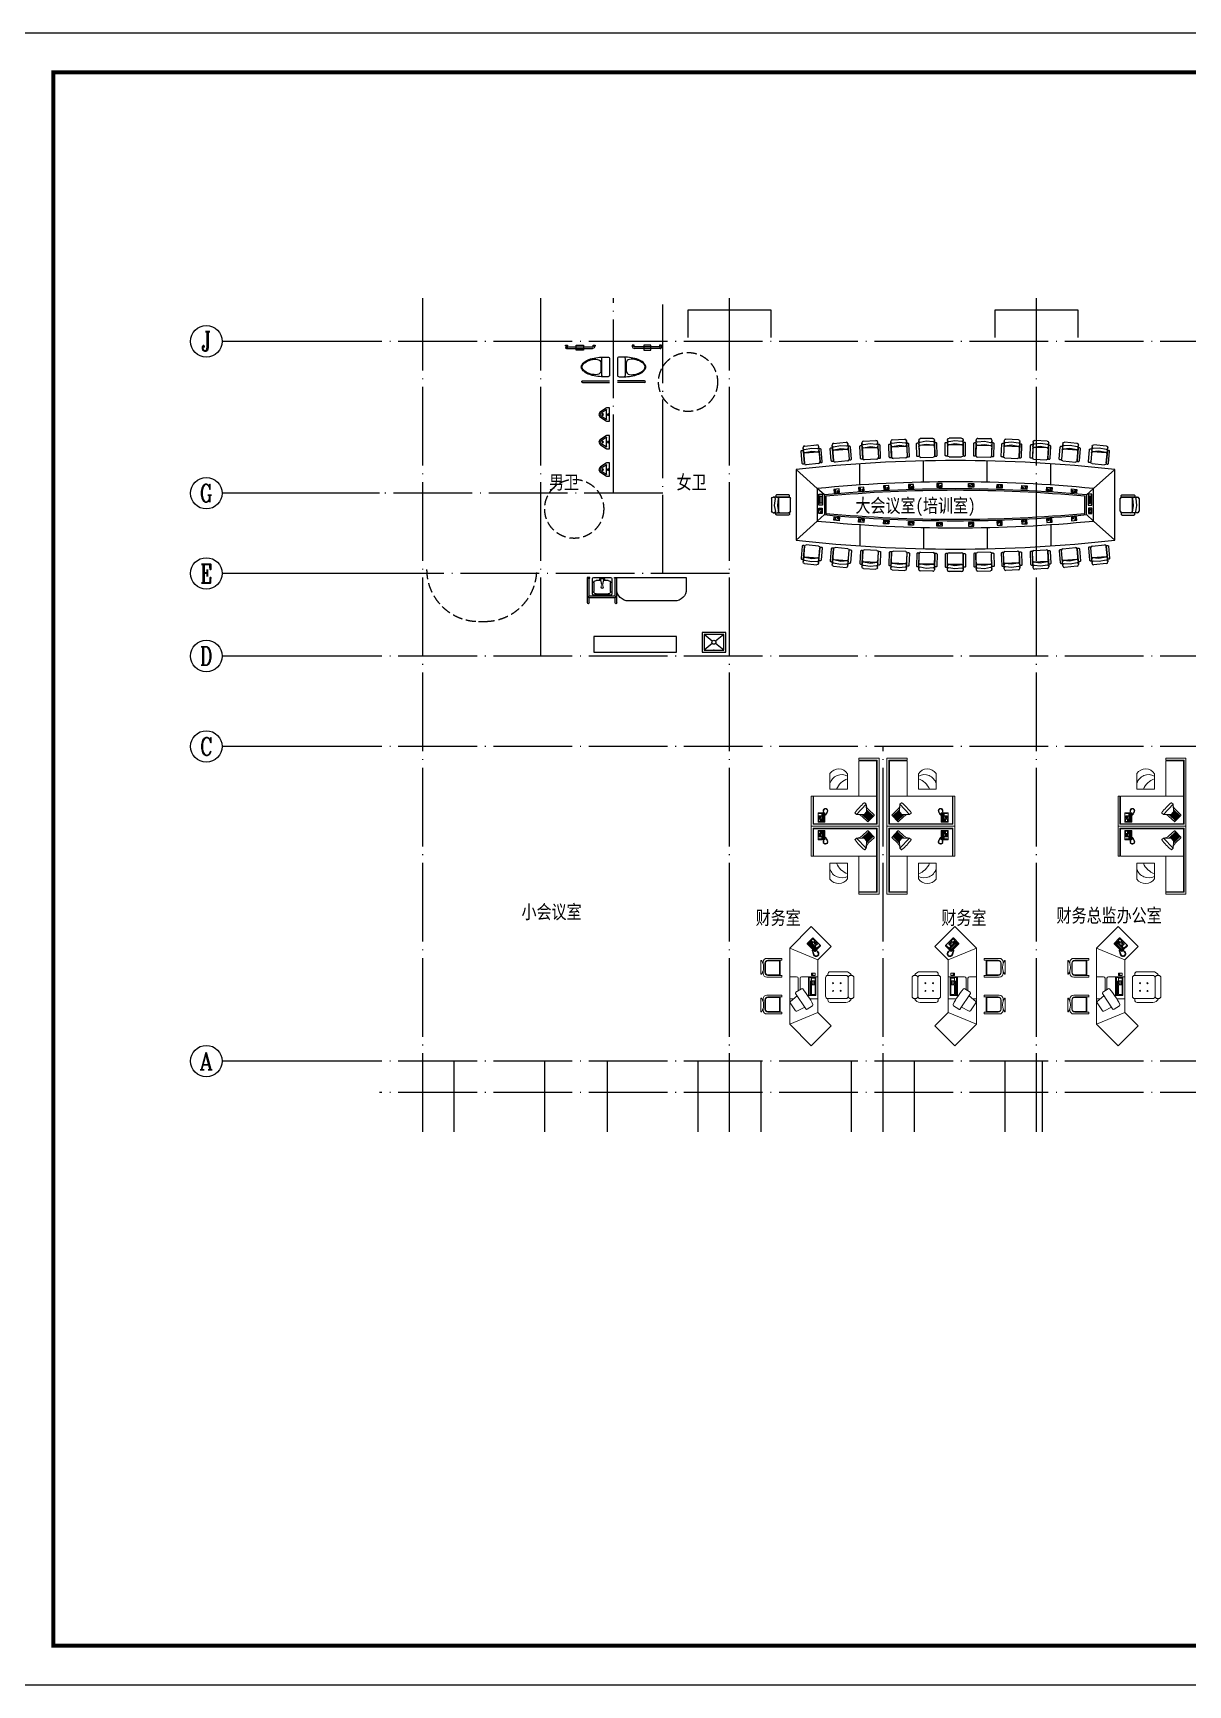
# Model space of a CAD drawing. Extents: x -695846 to 822170, y -413475 to 397179.
# Drawn here: x -376743 to -347389, y 86744 to 128744 of the extents above; entities that cross this region are included whole.
import ezdxf
from ezdxf.enums import TextEntityAlignment as Align

# ---------------------------------------------------------------- set-up
doc = ezdxf.new("R2010")
doc.units = 0
doc.header["$LTSCALE"] = 1000
doc.header["$MEASUREMENT"] = 0
doc.linetypes.add('DASH', pattern=[0.35, 0.25, -0.1])
doc.linetypes.add('DOTE', pattern=[2.42, 2, -0.2, 0.02, -0.2])
for name, color, linetype in [('2D', 7, 'Continuous'), ('AXIS', 3, 'Continuous'), ('AXIS_TEXT', 7, 'Continuous'), ('DOTE', 1, 'DOTE'), ('LVTRY', 6, 'Continuous'), ('PUB_TEXT', 7, 'Continuous'), ('STAIR', 2, 'Continuous'), ('T-图框-175', 175, 'Continuous'), ('xx-填充', 8, 'Continuous')]:
    doc.layers.add(name, color=color, linetype=linetype)
doc.layers.add('内构', color=8, linetype='Continuous', lineweight=0)
doc.layers.add('外框', color=155, linetype='Continuous', lineweight=9)
doc.styles.add('-黑体', font='simhei.ttf', dxfattribs={"width": 0.8})
doc.styles.add('_TCH_AXIS', font='COMPLEX', dxfattribs={"bigfont": 'GBCBIG'})
doc.styles.add('COMPLEX', font='COMPLEX')
doc.styles.add('DIM_FONT', font='SIMPLEX.shx', dxfattribs={"width": 0.8})

# ---------------------------------------------------------------- blocks, each defined once
blk = doc.blocks.new('$lvtry$00000191')
for p, q in [((-250, -50, 0), (-39, -219, 0)), ((-250, -450, 0), (-39, -281, 0)), ((39, -219, 0), (250, -50, 0)), ((39, -281, 0), (250, -450, 0))]:
    blk.add_line(p, q)
at = {"elevation": 0}
for points in [[(300, -500), (300, 0), (-300, 0), (-300, -500)], [(250, -450), (250, -50), (-250, -50), (-250, -450)]]:
    blk.add_lwpolyline(points, close=True, dxfattribs=at)
blk.add_circle((0, -250, 0), 50)
blk.add_point((0, -50, 0))
blk = doc.blocks.new('A$C4F742495')
for points in [[(0, 0), (149, 0), (149, 99), (0, 99)], [(94, 60), (128, 60), (128, 80), (94, 80)], [(94, 17), (128, 17), (128, 37), (94, 37)]]:
    blk.add_lwpolyline(points, close=True)
for centre, radius in [((34, 65), 20.5), ((34, 67), 14.2)]:
    blk.add_circle(centre, radius)
blk = doc.blocks.new('A$C5FEB4A74')
at = {"layer": '2D', "color": 151}
for p, q in [((92, 182), (92, 626)), ((136, 669), (491, 669)), ((534, 626), (534, 182)), ((298, 304), (112, 337)), ((501, 334), (119, 334)), ((300, 215), (130, 244)), ((491, 139), (136, 139)), ((497, 326), (298, 304)), ((498, 235), (300, 215))]:
    blk.add_line(p, q, dxfattribs=at)
for points in [[(54, 259), (66, 259, 0.414214), (92, 285), (92, 620, 0.414214), (66, 646), (54, 646, 0.414214), (28, 620), (28, 285, 0.414214)], [(573, 259), (560, 259, -0.414214), (534, 285), (534, 620, -0.414214), (560, 646), (573, 646, -0.414214), (599, 620), (599, 285, -0.414214)]]:
    blk.add_lwpolyline(points, format="xyb", close=True, dxfattribs=at)
for centre, radius, start, end in [((136, 626), 43.4, 90, 180), ((491, 626), 43.4, 0, 90), ((126, 367), 33.5, 180, 270), ((126, 301), 33.5, 81.593, 180), ((126, 211), 33.5, 82.0833, 180), ((136, 182), 43.4, 180, 270), ((491, 182), 43.4, 270, 0), ((501, 293), 33.5, 0, 96.5413), ((501, 202), 33.5, 0, 95.8719), ((501, 367), 33.5, 270, 0)]:
    blk.add_arc(centre, radius, start, end, dxfattribs=at)
blk = doc.blocks.new('A$C3CAE2B25')
for p, q in [((1289, 2345), (689, 2885)), ((9689, 2885), (9089, 2345)), ((1489, 2163), (1289, 2345)), ((9089, 2345), (8889, 2163)), ((1289, 1426), (689, 885)), ((1489, 1607), (1289, 1426)), ((8889, 1607), (9089, 1426)), ((9089, 1426), (9689, 885))]:
    blk.add_line(p, q)
for points in [[(689, 2885), (689, 885, 0.055556), (9689, 885), (9689, 2885, 0.055556), (689, 2885)], [(1289, 2345), (1289, 1426, 0.048836), (9089, 1426), (9089, 2345, 0.048836), (1289, 2345)], [(1489, 1607, 0.046554), (8889, 1607), (8889, 2163, 0.046554), (1489, 2163), (1489, 1607)]]:
    blk.add_lwpolyline(points, format="xyb")
for points in [[(2489, 2444), (2489, 3045)], [(4289, 2525), (4289, 3125)], [(6089, 2525), (6089, 3125)], [(7889, 2444), (7889, 3045)], [(2489, 1326), (2489, 725)], [(4289, 1245), (4289, 645)], [(6089, 1245), (6089, 645)], [(7889, 1326), (7889, 725)]]:
    blk.add_lwpolyline(points)
for points in [[(1331, 1872), (1331, 2188), (1434, 2188), (1434, 1872)], [(1374, 1928), (1374, 2133), (1419, 2133), (1419, 1928)], [(9046, 1872), (9046, 2188), (8943, 2188), (8943, 1872)], [(9003, 1928), (9003, 2133), (8958, 2133), (8958, 1928)]]:
    blk.add_lwpolyline(points, close=True)
blk.add_lwpolyline([(1529, 1644, 0.046095), (8849, 1644), (8849, 2126, 0.046095), (1529, 2126)], format="xyb", close=True)
for centre in [(1347, 2131), (1347, 2081), (1347, 2031), (1347, 1981), (1347, 1931), (9030, 2131), (9030, 2081), (9030, 2031), (9030, 1981), (9030, 1931)]:
    blk.add_circle(centre, 7.04)
for name, p, rotation in [('A$C5FEB4A74', (3892, 3884), 182.6325997571694), ('A$C5FEB4A74', (6316, 3891), 178.9999999984489), ('A$C5FEB4A74', (1402, 3729), 185.1527326720339), ('A$C5FEB4A74', (2227, 3804), 185.1527326720339), ('A$C5FEB4A74', (3077, 3847), 182.6325997571694), ('A$C4F742495', (1905, 2334), 184.4959276141979), ('A$C4F742495', (2606, 2381), 183.7126385850233), ('A$C4F742495', (3313, 2426), 182.0484205860217), ('A$C4F742495', (4011, 2459), 181.3324152430363), ('A$C4F742495', (4813, 2485), 180), ('A$C5FEB4A74', (10516, 1568), 90), ('A$C4F742495', (6366, 1311), 1.332415243036325), ('A$C4F742495', (7064, 1345), 2.04842058602167), ('A$C4F742495', (7771, 1389), 3.712638585023313), ('A$C4F742495', (8472, 1436), 4.495927614197881), ('A$C4F742495', (9047, 1638), 90), ('A$C5FEB4A74', (4061, -120), 358.9999999984489), ('A$C5FEB4A74', (6485, -113), 2.632599757092789), ('A$C5FEB4A74', (7300, -77), 2.632599757092789), ('A$C5FEB4A74', (8150, -33), 5.152732672033872), ('A$C5FEB4A74', (8975, 41), 5.152732672033872)]:
    blk.add_blockref(name, p, dxfattribs=dict(rotation=rotation))
at = {"xscale": -1}
for name, p, rotation in [('A$C5FEB4A74', (4061, 3891), 181.0000000015511), ('A$C5FEB4A74', (4875, 3909), 180), ('A$C5FEB4A74', (6485, 3884), 177.3674002428307), ('A$C5FEB4A74', (7300, 3847), 177.3674002428307), ('A$C5FEB4A74', (8150, 3804), 174.8472673279662), ('A$C5FEB4A74', (8975, 3729), 174.8472673279662), ('A$C4F742495', (5564, 2485), 180), ('A$C4F742495', (6366, 2459), 178.6675847569637), ('A$C4F742495', (7064, 2426), 177.9515794139783), ('A$C4F742495', (7771, 2381), 176.2873614149767), ('A$C4F742495', (8472, 2334), 175.5040723858022), ('A$C5FEB4A74', (-139, 1568), 270), ('A$C4F742495', (1331, 1638), 270), ('A$C4F742495', (1905, 1436), 355.5040723858021), ('A$C4F742495', (2606, 1389), 356.2873614149767), ('A$C4F742495', (3313, 1345), 357.9515794139784), ('A$C4F742495', (4011, 1311), 358.6675847569637), ('A$C5FEB4A74', (1402, 41), 354.8472673279662), ('A$C5FEB4A74', (2227, -33), 354.8472673279662), ('A$C5FEB4A74', (3077, -77), 357.3674002429073), ('A$C5FEB4A74', (3892, -113), 357.3674002429073), ('A$C5FEB4A74', (6316, -120), 1.000000001551076)]:
    blk.add_blockref(name, p, dxfattribs=dict(at, rotation=rotation))
blk.add_blockref('A$C4F742495', (4813, 1285), dxfattribs=at)
for name, p in [('A$C4F742495', (5564, 1285)), ('A$C5FEB4A74', (4875, -139))]:
    blk.add_blockref(name, p)
blk = doc.blocks.new('$迪奥三期平面$00000800')
at = {"layer": '内构'}
for p, q in [((-245, -553), (-245, -172)), ((-195, -122), (195, -122)), ((245, -553), (245, -172)), ((-878, -707), (-1040, -869)), ((-1040, -869), (-1040, -873)), ((-1040, -873), (-923, -991)), ((-977, -829), (-1020, -872)), ((-1020, -872), (-986, -906)), ((-986, -906), (-943, -863)), ((-980, -907), (-977, -904)), ((-971, -917), (-980, -907)), ((-943, -863), (-977, -829)), ((-977, -904), (-967, -913)), ((-973, -900), (-970, -897)), ((-964, -910), (-973, -900)), ((-967, -913), (-971, -917)), ((-970, -897), (-960, -906)), ((-966, -929), (-967, -939)), ((-967, -939), (-932, -974)), ((-824, -787), (-966, -929)), ((-966, -893), (-963, -890)), ((-957, -903), (-966, -893)), ((-960, -906), (-964, -910)), ((-964, -936), (-960, -930)), ((-961, -943), (-964, -936)), ((-963, -890), (-953, -899)), ((-954, -809), (-961, -816)), ((-961, -816), (-954, -823)), ((-940, -933), (-961, -943)), ((-961, -943), (-933, -971)), ((-960, -930), (-929, -898)), ((-960, -930), (-939, -930)), ((-959, -886), (-956, -883)), ((-950, -896), (-959, -886)), ((-953, -899), (-957, -903)), ((-956, -883), (-946, -892)), ((-947, -816), (-954, -809)), ((-954, -823), (-947, -816)), ((-952, -879), (-949, -876)), ((-943, -889), (-952, -879)), ((-943, -821), (-950, -828)), ((-950, -828), (-943, -835)), ((-946, -892), (-950, -896)), ((-941, -796), (-949, -803)), ((-949, -803), (-941, -810)), ((-949, -876), (-939, -885)), ((-945, -872), (-941, -869)), ((-936, -882), (-945, -872)), ((-936, -828), (-943, -821)), ((-943, -835), (-936, -828)), ((-939, -885), (-943, -889)), ((-934, -803), (-941, -796)), ((-941, -810), (-934, -803)), ((-941, -869), (-932, -878)), ((-939, -930), (-940, -933)), ((-924, -950), (-940, -933)), ((-886, -877), (-939, -930)), ((-931, -832), (-938, -839)), ((-938, -839), (-931, -846)), ((-930, -808), (-937, -815)), ((-937, -815), (-930, -822)), ((-929, -783), (-936, -790)), ((-936, -790), (-929, -797)), ((-932, -878), (-936, -882)), ((-924, -950), (-933, -971)), ((-933, -971), (-926, -973)), ((-932, -974), (-920, -974)), ((-924, -839), (-931, -832)), ((-931, -846), (-924, -839)), ((-923, -815), (-930, -808)), ((-930, -822), (-923, -815)), ((-922, -790), (-929, -783)), ((-929, -797), (-922, -790)), ((-929, -898), (-920, -895)), ((-926, -973), (-920, -970)), ((-918, -819), (-925, -826)), ((-925, -826), (-918, -833)), ((-917, -795), (-924, -802)), ((-924, -802), (-917, -809)), ((-920, -949), (-924, -950)), ((-916, -770), (-923, -777)), ((-923, -777), (-916, -784)), ((-923, -991), (-918, -991)), ((-920, -974), (-779, -833)), ((-920, -895), (-911, -892)), ((-867, -896), (-920, -949)), ((-920, -970), (-889, -938)), ((-920, -970), (-920, -949)), ((-911, -826), (-918, -819)), ((-918, -833), (-911, -826)), ((-918, -991), (-756, -829)), ((-910, -802), (-917, -795)), ((-917, -809), (-910, -802)), ((-909, -777), (-916, -770)), ((-916, -784), (-909, -777)), ((-905, -806), (-912, -814)), ((-912, -814), (-905, -821)), ((-904, -782), (-911, -789)), ((-911, -789), (-904, -796)), ((-911, -892), (-902, -885)), ((-898, -814), (-905, -806)), ((-905, -821), (-898, -814)), ((-897, -789), (-904, -782)), ((-904, -796), (-897, -789)), ((-902, -885), (-890, -873)), ((-892, -794), (-899, -801)), ((-899, -801), (-892, -808)), ((-885, -801), (-892, -794)), ((-892, -808), (-885, -801)), ((-867, -851), (-890, -873)), ((-889, -938), (-885, -930)), ((-886, -877), (-823, -814)), ((-878, -808), (-885, -815)), ((-885, -815), (-876, -824)), ((-885, -930), (-883, -920)), ((-883, -920), (-876, -911)), ((-873, -707), (-878, -707)), ((-869, -817), (-878, -808)), ((-877, -734), (-870, -727)), ((-865, -745), (-877, -734)), ((-876, -824), (-869, -817)), ((-876, -911), (-864, -899)), ((-785, -795), (-873, -707)), ((-870, -727), (-858, -738)), ((-867, -896), (-804, -832)), ((-860, -842), (-867, -851)), ((-858, -738), (-865, -745)), ((-842, -877), (-864, -899)), ((-860, -750), (-853, -743)), ((-849, -762), (-860, -750)), ((-858, -832), (-860, -842)), ((-855, -824), (-858, -832)), ((-823, -792), (-855, -824)), ((-853, -743), (-842, -755)), ((-842, -755), (-849, -762)), ((-844, -767), (-837, -760)), ((-832, -778), (-844, -767)), ((-832, -870), (-842, -877)), ((-837, -760), (-825, -771)), ((-825, -771), (-832, -778)), ((-823, -868), (-832, -870)), ((-812, -787), (-824, -787)), ((-817, -789), (-823, -792)), ((-823, -792), (-823, -814)), ((-823, -814), (-819, -812)), ((-815, -864), (-823, -868)), ((-819, -812), (-810, -791)), ((-803, -829), (-819, -812)), ((-810, -791), (-817, -789)), ((-783, -832), (-815, -864)), ((-796, -803), (-812, -787)), ((-810, -791), (-797, -804)), ((-804, -832), (-803, -829)), ((-783, -832), (-804, -832)), ((-803, -829), (-782, -819)), ((-801, -808), (-790, -798)), ((-797, -811), (-801, -808)), ((-792, -878), (-799, -872)), ((-787, -802), (-797, -811)), ((-796, -869), (-791, -872)), ((-793, -808), (-782, -819)), ((-778, -821), (-792, -807)), ((-788, -879), (-792, -878)), ((-791, -872), (-786, -873)), ((-790, -798), (-776, -789)), ((-780, -878), (-788, -879)), ((-778, -796), (-787, -802)), ((-786, -873), (-781, -874)), ((-779, -826), (-783, -832)), ((-782, -819), (-779, -826)), ((-756, -824), (-781, -799)), ((-781, -874), (-778, -874)), ((-775, -882), (-780, -878)), ((-779, -833), (-778, -821)), ((-764, -788), (-778, -796)), ((-778, -874), (-776, -876)), ((-776, -789), (-761, -780)), ((-776, -871), (-765, -868)), ((-776, -876), (-776, -871)), ((-772, -884), (-775, -882)), ((-768, -882), (-772, -884)), ((-766, -872), (-768, -882)), ((-762, -880), (-766, -872)), ((-765, -868), (-744, -863)), ((-757, -783), (-764, -788)), ((-756, -879), (-762, -880)), ((-761, -780), (-756, -774)), ((-751, -777), (-757, -783)), ((-756, -774), (-753, -773)), ((-756, -829), (-756, -824)), ((-753, -868), (-756, -879)), ((-753, -768), (-748, -762)), ((-753, -773), (-753, -768)), ((-748, -877), (-753, -868)), ((-744, -778), (-751, -777)), ((-748, -762), (-740, -767)), ((-743, -875), (-748, -877)), ((-739, -772), (-744, -778)), ((-744, -863), (-729, -858)), ((-743, -757), (-736, -751)), ((-740, -767), (-743, -757)), ((-742, -865), (-743, -875)), ((-739, -874), (-742, -865)), ((-723, -758), (-739, -772)), ((-731, -871), (-739, -874)), ((-736, -751), (-727, -758)), ((-730, -861), (-731, -871)), ((-726, -870), (-730, -861)), ((-729, -746), (-720, -743)), ((-727, -758), (-729, -746)), ((-729, -858), (-727, -859)), ((-727, -859), (-726, -857)), ((-726, -857), (-705, -850)), ((-718, -868), (-726, -870)), ((-703, -755), (-723, -758)), ((-720, -743), (-715, -752)), ((-715, -858), (-718, -868)), ((-715, -752), (-711, -742)), ((-710, -866), (-715, -858)), ((-711, -742), (-703, -741)), ((-704, -865), (-710, -866)), ((-705, -850), (-674, -836)), ((-701, -854), (-704, -865)), ((-703, -741), (-702, -751)), ((-683, -761), (-703, -755)), ((-702, -751), (-697, -743)), ((-695, -862), (-701, -854)), ((-697, -743), (-689, -745)), ((-686, -857), (-695, -862)), ((-683, -855), (-690, -847)), ((-690, -847), (-686, -857)), ((-689, -745), (-688, -756)), ((-688, -756), (-681, -747)), ((-668, -774), (-683, -761)), ((-675, -851), (-683, -855)), ((-681, -747), (-675, -751)), ((-675, -751), (-678, -760)), ((-678, -760), (-669, -757)), ((-669, -848), (-676, -841)), ((-676, -841), (-675, -851)), ((-674, -836), (-660, -815)), ((-669, -757), (-664, -760)), ((-664, -760), (-669, -769)), ((-669, -769), (-659, -764)), ((-662, -843), (-669, -848)), ((-660, -794), (-668, -774)), ((-658, -836), (-667, -834)), ((-667, -834), (-662, -843)), ((-656, -769), (-662, -776)), ((-662, -776), (-652, -777)), ((-649, -823), (-661, -823)), ((-661, -823), (-654, -830)), ((-660, -815), (-660, -794)), ((-659, -764), (-656, -769)), ((-650, -782), (-658, -789)), ((-658, -789), (-647, -788)), ((-654, -830), (-658, -836)), ((-646, -795), (-655, -798)), ((-655, -798), (-646, -802)), ((-646, -808), (-655, -811)), ((-655, -811), (-646, -816)), ((-652, -777), (-650, -782)), ((-646, -816), (-649, -823)), ((-647, -788), (-646, -795)), ((-646, -802), (-646, -808)), ((-294, -821), (-294, -898)), ((-242, -821), (-294, -821)), ((-242, -871), (-294, -871)), ((-242, -898), (-294, -898)), ((-277, -878), (-289, -878)), ((-289, -878), (-289, -896)), ((-289, -896), (-277, -896)), ((-277, -896), (-277, -878)), ((-262, -878), (-274, -878)), ((-274, -878), (-274, -896)), ((-274, -896), (-262, -896)), ((-262, -896), (-262, -878)), ((-248, -878), (-260, -878)), ((-260, -878), (-260, -896)), ((-260, -896), (-248, -896)), ((-248, -896), (-248, -878)), ((-242, -821), (-242, -898)), ((-219, -762), (-219, -1109)), ((-202, -963), (-202, -806)), ((-202, -806), (182, -806)), ((-202, -813), (182, -813)), ((182, -938), (-202, -938)), ((182, -963), (-202, -963)), ((-186, -821), (-186, -898)), ((-134, -821), (-186, -821)), ((-134, -898), (-186, -898)), ((-134, -821), (-134, -898)), ((-123, -821), (-123, -844)), ((-123, -821), (-59, -821)), ((-59, -844), (-123, -844)), ((-123, -870), (-123, -898)), ((-123, -870), (-59, -870)), ((-59, -898), (-123, -898)), ((-123, -910), (-123, -923)), ((-59, -910), (-123, -910)), ((-59, -923), (-123, -923)), ((-59, -821), (-59, -844)), ((-59, -870), (-59, -898)), ((-59, -910), (-59, -923)), ((-46, -821), (-46, -898)), ((-46, -821), (157, -821)), ((157, -898), (-46, -898)), ((157, -910), (-46, -910)), ((-46, -910), (-46, -923)), ((157, -923), (-46, -923)), ((140, -1235), (464, -1021)), ((157, -821), (157, -898)), ((157, -910), (157, -923)), ((182, -806), (182, -963)), ((248, -762), (248, -936)), ((471, -991), (395, -877)), ((429, -1044), (510, -1211)), ((-219, -1362), (-219, -1215)), ((-185, -1142), (53, -1142)), ((-185, -1182), (79, -1182)), ((110, -1229), (35, -1114)), ((184, -1206), (305, -1346)), ((248, -1362), (248, -1280)), ((332, -1349), (502, -1237)), ((-248, -1566), (-568, -1566)), ((-568, -1566), (-568, -1822)), ((-262, -1580), (-558, -1580)), ((-558, -1580), (-558, -1829)), ((-262, -1829), (-262, -1580)), ((-248, -1822), (-248, -1566)), ((211, -1566), (531, -1566)), ((211, -1822), (211, -1566)), ((224, -1580), (521, -1580)), ((224, -1829), (224, -1580)), ((521, -1580), (521, -1829)), ((531, -1566), (531, -1822)), ((-510, -1877), (-310, -1877)), ((-504, -1886), (-312, -1886)), ((473, -1877), (272, -1877)), ((467, -1886), (275, -1886))]:
    blk.add_line(p, q, dxfattribs=at)
for centre, radius, start, end in [((-195, -172), 50, 90, 180), ((-97, -267), 15, 270, 0), ((-97, -297), 15, 0, 90), ((-67, -267), 15, 180, 270), ((-67, -297), 15, 90, 180), ((67, -267), 15, 270, 0), ((67, -297), 15, 0, 90), ((97, -267), 15, 180, 270), ((97, -297), 15, 90, 180), ((195, -172), 50, 0, 90), ((-97, -427), 15, 270, 0), ((-97, -457), 15, 0, 90), ((-67, -427), 15, 180, 270), ((-67, -457), 15, 90, 180), ((67, -427), 15, 270, 0), ((67, -457), 15, 0, 90), ((97, -427), 15, 180, 270), ((97, -457), 15, 90, 180), ((1142, -2404), 1719, 116.7698, 129.923), ((377, -889), 21.6, 33.3464, 116.7698), ((453, -1003), 21.6, 303.3464, 33.3464), ((-185, -1109), 33.3, 180, 270), ((-185, -1215), 33.3, 90, 180), ((53, -1102), 21.6, 129.923, 213.3464), ((128, -1217), 21.6, 213.3464, 303.3464), ((320, -1331), 21.6, 225.2773, 303.3464), ((490, -1219), 21.6, 303.3464, 21.4155), ((-504, -1822), 64, 179.9937, 269.9937), ((-510, -1829), 48, 179.9937, 269.9937), ((-312, -1822), 64, 269.9937, 359.9937), ((-310, -1829), 48, 269.9937, 359.9937), ((275, -1822), 64, 179.9937, 269.9937), ((272, -1829), 48, 179.9937, 269.9937), ((467, -1822), 64, 269.9937, 359.9937), ((473, -1829), 48, 269.9937, 359.9937)]:
    blk.add_arc(centre, radius, start, end, dxfattribs=at)
at = {"layer": '外框'}
for p, q in [((-195, 0), (195, 0)), ((-325, -503), (-325, -172)), ((-245, -72), (-245, -50)), ((245, -72), (245, -50)), ((325, -503), (325, -172)), ((-858, -483), (-1282, -907)), ((-579, -762), (-858, -483)), ((-245, -553), (-275, -553)), ((-195, -603), (195, -603)), ((245, -553), (275, -553)), ((541, -762), (821, -483)), ((821, -483), (1245, -907)), ((-827, -1362), (-1282, -907)), ((-579, -762), (-827, -1362)), ((541, -762), (-579, -762)), ((541, -762), (790, -1362)), ((790, -1362), (1245, -907)), ((790, -1362), (-827, -1362)), ((-568, -1528), (-608, -1528)), ((-608, -1528), (-608, -1846)), ((-568, -1566), (-568, -1528)), ((-208, -1526), (-249, -1526)), ((-248, -1567), (-248, -1526)), ((-208, -1846), (-208, -1526)), ((171, -1526), (212, -1526)), ((171, -1846), (171, -1526)), ((211, -1567), (211, -1526)), ((531, -1528), (571, -1528)), ((531, -1566), (531, -1528)), ((571, -1528), (571, -1846)), ((-281, -1973), (-556, -1973)), ((-554, -1954), (-519, -1937)), ((-528, -1926), (-489, -1926)), ((-345, -1926), (-288, -1926)), ((-282, -1954), (-318, -1937)), ((244, -1973), (518, -1973)), ((245, -1954), (280, -1937)), ((308, -1926), (251, -1926)), ((491, -1926), (451, -1926)), ((517, -1954), (481, -1937))]:
    blk.add_line(p, q, dxfattribs=at)
for centre, radius, start, end in [((-195, -50), 50, 90, 180), ((195, -50), 50, 0, 90), ((-195, -172), 130, 112.6199, 180), ((-195, -72), 50, 180, 270), ((195, -72), 50, 270, 0), ((195, -172), 130, 0, 67.3801), ((-275, -503), 50, 180, 270), ((-195, -553), 50, 180, 270), ((195, -553), 50, 270, 0), ((275, -503), 50, 270, 0), ((-528, -1846), 80, 179.9937, 269.9937), ((-554, -1964), 9.8, 83.2522, 261.2029), ((-417, -2152), 238, 64.881, 115.2643), ((-288, -1846), 80, 269.9937, 359.9937), ((-282, -1964), 9.8, 278.7846, 96.7353), ((251, -1846), 80, 179.9937, 269.9937), ((245, -1964), 9.8, 83.2522, 261.2029), ((380, -2152), 238, 64.7232, 115.1065), ((491, -1846), 80, 269.9937, 359.9937), ((517, -1964), 9.8, 278.7846, 96.7353)]:
    blk.add_arc(centre, radius, start, end, dxfattribs=at)
blk = doc.blocks.new('$迪奥三期平面$00000808')
at = {"layer": '内构'}
for p, q in [((-814, -50), (-814, -1678)), ((814, -50), (-814, -50)), ((-800, -1664), (-800, -64)), ((-800, -64), (800, -64)), ((-735, -277), (-584, -117)), ((-596, -422), (-735, -292)), ((-543, -418), (-715, -256)), ((-544, -389), (-701, -241)), ((-542, -364), (-687, -226)), ((-528, -349), (-673, -212)), ((-514, -334), (-660, -197)), ((-500, -320), (-646, -183)), ((-487, -305), (-632, -168)), ((-462, -301), (-619, -154)), ((-433, -301), (-605, -139)), ((-570, -117), (-432, -247)), ((-483, -302), (-545, -367)), ((-514, -334), (-545, -367)), ((-545, -367), (-536, -561)), ((-289, -299), (-536, -561)), ((-483, -302), (-289, -299)), ((-289, -299), (-252, -334)), ((438, -397), (440, -388)), ((449, -400), (438, -397)), ((440, -388), (449, -388)), ((440, -405), (449, -400)), ((441, -411), (440, -405)), ((452, -411), (441, -411)), ((442, -381), (444, -374)), ((449, -388), (442, -381)), ((444, -374), (455, -374)), ((444, -420), (452, -411)), ((445, -370), (448, -360)), ((455, -374), (445, -370)), ((448, -360), (458, -361)), ((452, -351), (456, -346)), ((458, -361), (452, -351)), ((463, -361), (452, -393)), ((452, -393), (457, -418)), ((456, -346), (465, -349)), ((457, -418), (471, -433)), ((460, -340), (464, -333)), ((465, -349), (460, -340)), ((474, -342), (463, -361)), ((464, -333), (473, -336)), ((467, -328), (470, -321)), ((473, -336), (467, -328)), ((470, -321), (479, -325)), ((472, -317), (475, -311)), ((479, -325), (472, -317)), ((475, -338), (473, -339)), ((473, -339), (474, -342)), ((475, -311), (485, -314)), ((482, -325), (475, -338)), ((479, -305), (482, -300)), ((485, -314), (479, -305)), ((482, -300), (491, -302)), ((493, -306), (482, -325)), ((485, -294), (487, -290)), ((491, -302), (485, -294)), ((487, -290), (490, -289)), ((490, -289), (496, -289)), ((499, -296), (493, -306)), ((498, -293), (495, -293)), ((495, -293), (499, -296)), ((496, -289), (501, -282)), ((500, -291), (498, -293)), ((504, -288), (500, -291)), ((501, -282), (505, -280)), ((508, -285), (504, -288)), ((505, -280), (514, -279)), ((514, -284), (508, -285)), ((517, -108), (514, -111)), ((514, -111), (514, -340)), ((514, -340), (518, -344)), ((683, -107), (517, -108)), ((518, -344), (554, -343)), ((536, -113), (527, -121)), ((527, -121), (528, -320)), ((528, -320), (536, -330)), ((529, -430), (542, -414)), ((532, -118), (531, -124)), ((531, -124), (546, -139)), ((531, -124), (531, -169)), ((531, -169), (534, -177)), ((531, -274), (534, -265)), ((531, -319), (531, -274)), ((531, -319), (546, -304)), ((533, -325), (531, -319)), ((539, -114), (532, -118)), ((539, -329), (533, -325)), ((534, -177), (539, -186)), ((534, -265), (539, -257)), ((585, -113), (536, -113)), ((536, -330), (555, -330)), ((579, -114), (539, -114)), ((547, -136), (539, -114)), ((539, -186), (541, -197)), ((539, -257), (541, -245)), ((548, -307), (539, -329)), ((556, -328), (539, -329)), ((541, -197), (541, -214)), ((541, -245), (541, -214)), ((542, -385), (548, -380)), ((543, -392), (542, -385)), ((542, -414), (543, -392)), ((555, -409), (545, -411)), ((545, -411), (554, -418)), ((546, -139), (547, -136)), ((546, -214), (546, -139)), ((546, -214), (546, -304)), ((546, -304), (548, -307)), ((547, -136), (570, -136)), ((556, -393), (547, -395)), ((547, -395), (556, -400)), ((548, -307), (571, -307)), ((548, -371), (549, -363)), ((548, -380), (548, -371)), ((549, -363), (553, -348)), ((554, -418), (550, -426)), ((553, -379), (552, -381)), ((552, -381), (556, -385)), ((553, -348), (555, -337)), ((557, -355), (553, -370)), ((553, -370), (553, -379)), ((555, -337), (556, -324)), ((556, -400), (555, -409)), ((556, -324), (561, -324)), ((556, -385), (556, -393)), ((561, -338), (557, -355)), ((559, -343), (684, -343)), ((561, -324), (561, -338)), ((579, -328), (561, -328)), ((561, -330), (584, -330)), ((570, -136), (579, -114)), ((572, -139), (570, -136)), ((572, -304), (571, -307)), ((571, -307), (579, -328)), ((587, -124), (572, -139)), ((572, -214), (572, -139)), ((572, -214), (572, -304)), ((587, -318), (572, -304)), ((579, -186), (577, -197)), ((577, -197), (577, -214)), ((577, -245), (577, -214)), ((579, -257), (577, -245)), ((579, -114), (585, -118)), ((584, -177), (579, -186)), ((584, -265), (579, -257)), ((579, -328), (586, -325)), ((587, -169), (584, -177)), ((587, -274), (584, -265)), ((584, -330), (592, -322)), ((592, -121), (585, -113)), ((585, -118), (587, -124)), ((586, -325), (587, -318)), ((587, -124), (587, -169)), ((587, -318), (587, -274)), ((592, -322), (592, -121)), ((616, -259), (602, -259)), ((602, -259), (602, -269)), ((602, -269), (616, -269)), ((604, -131), (604, -126)), ((604, -126), (617, -126)), ((617, -131), (604, -131)), ((604, -141), (604, -136)), ((604, -136), (617, -136)), ((617, -141), (604, -141)), ((604, -151), (604, -146)), ((604, -146), (617, -146)), ((617, -151), (604, -151)), ((604, -156), (617, -156)), ((604, -161), (604, -156)), ((617, -161), (604, -161)), ((604, -166), (617, -166)), ((604, -171), (604, -166)), ((617, -171), (604, -171)), ((604, -181), (604, -176)), ((604, -176), (617, -176)), ((617, -181), (604, -181)), ((604, -332), (604, -322)), ((604, -322), (621, -322)), ((621, -332), (604, -332)), ((616, -269), (616, -259)), ((617, -126), (617, -131)), ((617, -136), (617, -141)), ((617, -146), (617, -151)), ((617, -156), (617, -161)), ((617, -166), (617, -171)), ((617, -176), (617, -181)), ((621, -322), (621, -332)), ((670, -122), (622, -122)), ((622, -122), (622, -184)), ((622, -184), (670, -184)), ((635, -204), (625, -204)), ((625, -204), (625, -214)), ((625, -214), (635, -214)), ((635, -222), (625, -222)), ((625, -222), (625, -232)), ((625, -232), (635, -232)), ((625, -240), (625, -250)), ((635, -240), (625, -240)), ((625, -250), (635, -250)), ((635, -259), (626, -259)), ((626, -259), (626, -269)), ((626, -269), (635, -269)), ((627, -332), (627, -322)), ((627, -322), (644, -322)), ((644, -332), (627, -332)), ((635, -214), (635, -204)), ((635, -232), (635, -222)), ((635, -250), (635, -240)), ((635, -269), (635, -259)), ((642, -204), (642, -214)), ((652, -204), (642, -204)), ((642, -214), (652, -214)), ((652, -222), (642, -222)), ((642, -222), (642, -232)), ((642, -232), (652, -232)), ((642, -240), (642, -250)), ((652, -240), (642, -240)), ((642, -250), (652, -250)), ((642, -259), (642, -269)), ((652, -259), (642, -259)), ((642, -269), (652, -269)), ((644, -322), (644, -332)), ((651, -332), (651, -322)), ((651, -322), (667, -322)), ((667, -332), (651, -332)), ((652, -214), (652, -204)), ((652, -232), (652, -222)), ((652, -250), (652, -240)), ((652, -269), (652, -259)), ((669, -204), (659, -204)), ((659, -204), (659, -214)), ((659, -214), (669, -214)), ((669, -222), (659, -222)), ((659, -222), (659, -232)), ((659, -232), (669, -232)), ((669, -240), (659, -240)), ((659, -240), (659, -250)), ((659, -250), (669, -250)), ((669, -259), (659, -259)), ((659, -259), (659, -269)), ((659, -269), (669, -268)), ((667, -322), (667, -332)), ((669, -214), (669, -204)), ((669, -232), (669, -222)), ((669, -250), (669, -240)), ((669, -268), (669, -259)), ((670, -184), (670, -122)), ((687, -111), (683, -107)), ((684, -343), (687, -340)), ((687, -340), (687, -111)), ((800, -64), (800, -764)), ((814, -764), (814, -50)), ((-499, -596), (-536, -561)), ((-363, -478), (-363, -478)), ((446, -427), (444, -420)), ((456, -424), (446, -427)), ((451, -433), (456, -424)), ((456, -437), (451, -433)), ((465, -433), (456, -437)), ((461, -442), (465, -433)), ((466, -447), (461, -442)), ((473, -438), (466, -447)), ((471, -433), (491, -441)), ((472, -448), (473, -438)), ((478, -451), (472, -448)), ((486, -444), (478, -451)), ((486, -453), (486, -444)), ((492, -455), (486, -453)), ((491, -441), (511, -439)), ((496, -444), (492, -455)), ((498, -454), (496, -444)), ((504, -453), (498, -454)), ((508, -444), (504, -453)), ((512, -453), (508, -444)), ((511, -439), (529, -430)), ((520, -451), (512, -453)), ((527, -447), (519, -440)), ((519, -440), (520, -451)), ((533, -442), (527, -447)), ((539, -439), (532, -433)), ((532, -433), (533, -442)), ((544, -433), (539, -439)), ((550, -426), (540, -424)), ((540, -424), (544, -433)), ((-814, -1678), (-350, -1678)), ((-350, -1664), (-800, -1664))]:
    blk.add_line(p, q, dxfattribs=at)
for centre, radius, start, end in [((-721, -284), 15.5, 151.933, 208.067), ((-577, -124), 10, 46.7097, 136.7097), ((-1586, 676), 1682, 310.9081, 322.5114), ((-291, -84), 216, 229.236, 270.5806), ((-259, -341), 10, 316.7097, 46.7097), ((-750, -572), 215, 2.7298, 44.2924), ((-492, -588), 10, 226.7097, 316.7097), ((-216, -765), 468, 288.9542, 337.8263), ((83, -998), 314, 242.0671, 343.6955)]:
    blk.add_arc(centre, radius, start, end, dxfattribs=at)
at = {"layer": '外框'}
for p, q in [((-864, -1728), (-864, 0)), ((-864, 0), (864, 0)), ((864, 0), (864, -764)), ((800, -764), (-800, -764)), ((-350, -764), (-350, -1664)), ((864, -764), (814, -764)), ((-64, -941), (385, -941)), ((-64, -1334), (-64, -941)), ((385, -941), (385, -1345)), ((-350, -1678), (-350, -1728)), ((-350, -1728), (-864, -1728))]:
    blk.add_line(p, q, dxfattribs=at)
blk.add_arc((164, -1184), 273, 213.3132, 323.8535, dxfattribs=at)
blk = doc.blocks.new('$lvtry$00000219')
at = {"color": 0}
for p, q in [((-124, -91, 0), (-43, -216, 0)), ((-116, -76, 0), (116, -76, 0)), ((43, -216, 0), (124, -91, 0))]:
    blk.add_line(p, q, dxfattribs=at)
at = {"color": 0, "elevation": 0}
blk.add_lwpolyline([(69, -231, -0.57735), (-69, -231), (-162, -88, -0.145378), (-170, -61), (-170, 0), (170, 0), (170, -61, -0.145378), (162, -88)], format="xyb", close=True, dxfattribs=at)
at = {"color": 0}
for centre, radius in [((0, -177, 0), 20), ((0, -38, 0), 17.7)]:
    blk.add_circle(centre, radius, dxfattribs=at)
for centre, radius, start, end in [((-116, -86, 0), 10, 90, 213.0863), ((0, -191, 0), 50, 210, 330), ((116, -86, 0), 10, 326.9137, 90)]:
    blk.add_arc(centre, radius, start, end, dxfattribs=at)
for p in [(0, -38, 0), (0, -177, 0)]:
    blk.add_point(p, dxfattribs=at)
blk = doc.blocks.new('A$C4D475324')
at = {"ltscale": 100}
blk.add_lwpolyline([(40, 520), (460, 520, 0.414214), (500, 560), (500, 680, 0.414214), (460, 720), (40, 720, 0.414214), (0, 680), (0, 560, 0.414214)], format="xyb", close=True, dxfattribs=at)
for points in [[(0, 557, 0.093667), (63, 192, 0.042113), (95, 123, 0.118122), (179, 29, 0.197302), (250, 0, 0.197302), (321, 29, 0.118122), (405, 123, 0.042113), (437, 192, 0.093667), (500, 557)], [(343, 500), (156, 500, 0.382629), (56, 411, 0.091485), (69, 242, 0.091485), (141, 88, 0.128922), (213, 28, 0.111869), (249, 20, 0.111869), (285, 28, 0.128922), (358, 88, 0.091485), (430, 242, 0.091485), (442, 411, 0.382629), (343, 500, -0.382629)]]:
    blk.add_lwpolyline(points, format="xyb", dxfattribs=at)
blk = doc.blocks.new('A$C52573356')
at = {"layer": 'LVTRY', "linetype": 'Continuous'}
for p, q in [((1351, 486), (1351, 1176)), ((1391, 486), (1391, 1176)), ((2216, 80), (2216, 740)), ((2256, 100), (2256, 740)), ((2286, 800), (2276, 800)), ((2286, 760), (2276, 760)), ((2286, 100), (2236, 100)), ((2286, 60), (2236, 60))]:
    blk.add_line(p, q, dxfattribs=at)
at = {"layer": 'LVTRY', "linetype": 'DASH', "ltscale": 100}
blk.add_lwpolyline([(2176, 330), (2296, 330), (2296, 510), (2176, 510)], close=True, dxfattribs=at)
at = {"layer": 'LVTRY', "linetype": 'Continuous'}
for points in [[(2286, 755), (2296, 755), (2296, 805), (2286, 805)], [(2286, 55), (2296, 55), (2296, 105), (2286, 105)]]:
    blk.add_lwpolyline(points, close=True, dxfattribs=at)
for centre, radius, start, end in [((1371, 486), 20, 180, 0), ((2276, 740), 60, 90, 180), ((2276, 740), 20, 90, 180), ((2236, 80), 20, 89.9998, 270.0002)]:
    blk.add_arc(centre, radius, start, end, dxfattribs=at)
blk.add_blockref('A$C4D475324', (1496, 456), dxfattribs=at)
blk = doc.blocks.new('M_E31EAW')
at = {"color": 0, "linetype": 'ByBlock'}
for p, q in [((0, 215), (0, -215)), ((419, 245), (31, 245)), ((41, -31), (41, 31)), ((184, 10), (61, 31)), ((82, 26), (82, 153)), ((143, 215), (358, 215)), ((184, -10), (184, 10)), ((419, 153), (419, -153)), ((450, -215), (450, 215)), ((31, -245), (419, -245)), ((61, -31), (184, -10)), ((82, -153), (82, -26)), ((358, -215), (143, -215))]:
    blk.add_line(p, q, dxfattribs=at)
for centre, radius in [((51, 51), 20.5), ((245, 0), 30.7), ((51, -51), 20.5)]:
    blk.add_circle(centre, radius, dxfattribs=at)
for centre, radius, start, end in [((31, 215), 30.7, 90, 180), ((143, 153), 61.4, 90, 180), ((358, 153), 61.4, 0, 90), ((419, 215), 30.7, 0, 90), ((31, -215), 30.7, 180, 270), ((143, -153), 61.4, 180, 270), ((358, -153), 61.4, 270, 0), ((419, -215), 30.7, 270, 0)]:
    blk.add_arc(centre, radius, start, end, dxfattribs=at)
at = {"style": 'DIM_FONT', "width": 0.8, "flags": 9}
for tag in ['XSIZE', 'YSIZE']:
    blk.add_attdef(tag, (0, 0), '', height=0.5, dxfattribs=at)
blk = doc.blocks.new('A$C59E96B44')
at = {"layer": 'LVTRY'}
for p, q in [((14, 650), (14, 21)), ((54, 650), (54, 520)), ((714, 520), (54, 520)), ((54, 480), (54, 21)), ((714, 480), (54, 480)), ((714, 650), (714, 520)), ((714, 480), (714, 21)), ((754, 650), (754, 21))]:
    blk.add_line(p, q, dxfattribs=at)
for points in [[(0, 0), (0, 21), (68, 21), (68, 0)], [(769, 0), (769, 21), (701, 21), (701, 0)]]:
    blk.add_lwpolyline(points, close=True, dxfattribs=at)
for centre, start, end in [((34, 650), 0, 180), ((54, 500), 90, 270), ((734, 650), 0, 180), ((714, 500), 270, 90), ((714, 500), 270, 90)]:
    blk.add_arc(centre, 20, start, end, dxfattribs=at)
at = {"layer": 'LVTRY', "rotation": 90.00000000000001}
blk.add_blockref('M_E31EAW', (384, 0), dxfattribs=at)
blk = doc.blocks.new('_AXISO')
blk.add_circle((0, 0), 0.5)
at = {"layer": 'AXIS_TEXT', "style": 'COMPLEX', "width": 1.041667}
blk.add_attdef('A', text='', height=0.56, dxfattribs=at).set_placement((-0.25, -0.28), (0.25, -0.28), align=Align.FIT)

msp = doc.modelspace()

# ---------------------------------------------------------------- linework, layer by layer
for points in [[(-360089, 121005), (-360089, 121705), (-357989, 121705), (-357989, 121005)], [(-352289, 121005), (-352289, 121705), (-350189, 121705), (-350189, 121005)]]:
    msp.add_lwpolyline(points)
msp.add_lwpolyline([(-362489, 113005), (-360389, 113005), (-360389, 113405), (-362489, 113405)], close=True)
at = {"linetype": 'DASH'}
for centre in [(-360095, 119872), (-362989, 116647)]:
    msp.add_circle(centre, 750, dxfattribs=at)
at = {"layer": 'AXIS'}
for p, q in [((-367939, 120905), (-371939, 120905)), ((-367939, 117045), (-371939, 117045)), ((-367939, 115005), (-371939, 115005)), ((-367939, 112905), (-371939, 112905)), ((-367939, 110605), (-371939, 110605)), ((-367939, 102605), (-371939, 102605))]:
    msp.add_line(p, q, dxfattribs=at)
at = {"layer": 'DOTE'}
for p, q in [((-366839, 100805), (-366839, 122005)), ((-363839, 112905), (-363839, 122005)), ((-361989, 117045), (-361989, 122005)), ((-360739, 115005), (-360739, 122005)), ((-359039, 100805), (-359039, 122005)), ((-351239, 100805), (-351239, 122005)), ((-326739, 120905), (-367939, 120905)), ((-360739, 117045), (-367939, 117045)), ((-359039, 115005), (-367939, 115005)), ((-326739, 112905), (-367939, 112905)), ((-326739, 110605), (-367939, 110605)), ((-355139, 100805), (-355139, 110605)), ((-326739, 102605), (-367939, 102605)), ((-366039, 100805), (-366039, 102605)), ((-363739, 100805), (-363739, 102605)), ((-362139, 100805), (-362139, 102605)), ((-359839, 100805), (-359839, 102605)), ((-358239, 100805), (-358239, 102605)), ((-355939, 100805), (-355939, 102605)), ((-354339, 100805), (-354339, 102605)), ((-352039, 100805), (-352039, 102605)), ((-351089, 100805), (-351089, 102605)), ((-326739, 101805), (-367939, 101805))]:
    msp.add_line(p, q, dxfattribs=at)
at = {"layer": 'LVTRY'}
msp.add_lwpolyline([(-361907, 114905), (-360139, 114905), (-360139, 114605, -0.414214), (-360439, 114305), (-361607, 114305, -0.414214), (-361907, 114605)], format="xyb", close=True, dxfattribs=at)
at = {"layer": 'STAIR', "color": 9, "linetype": 'DASH'}
msp.add_line((-365419, 113785), (-365259, 113785), dxfattribs=at)
for points in [[(-366739, 115105, 0.414214), (-365419, 113785)], [(-363939, 115105, -0.414214), (-365259, 113785)]]:
    msp.add_lwpolyline(points, format="xyb", dxfattribs=at)
at = {"layer": 'T-图框-175'}
msp.add_lwpolyline([(-378729, 86744), (-304429, 86744), (-304429, 128744), (-378729, 128744)], close=True, dxfattribs=at)
at = {"layer": 'T-图框-175', "const_width": 100}
msp.add_lwpolyline([(-376229, 87744), (-305429, 87744), (-305429, 127744), (-376229, 127744)], close=True, dxfattribs=at)

# ---------------------------------------------------------------- block references
at = {"xscale": 0.9, "yscale": 0.9, "zscale": 0.9}
msp.add_blockref('A$C3CAE2B25', (-357971, 115053), dxfattribs=at)
at = {"xscale": -1, "yscale": -1}
for p in [(-356103, 108577), (-348303, 108577)]:
    msp.add_blockref('$迪奥三期平面$00000808', p, dxfattribs=at)
at = {"yscale": -1}
msp.add_blockref('$迪奥三期平面$00000808', (-354175, 108577), dxfattribs=at)
at = {"yscale": -1, "rotation": 180}
for p in [(-356103, 108577), (-348303, 108577)]:
    msp.add_blockref('$迪奥三期平面$00000808', p, dxfattribs=at)
at = {"xscale": -1, "yscale": -1, "rotation": 180}
msp.add_blockref('$迪奥三期平面$00000808', (-354175, 108577), dxfattribs=at)
at = {"yscale": 1.2, "zscale": 1.2}
for p, xscale, rotation in [((-355878, 104489), 1.2, 270), ((-354400, 104489), -1.2, 90), ((-348078, 104489), 1.2, 270)]:
    msp.add_blockref('$迪奥三期平面$00000800', p, dxfattribs=dict(at, xscale=xscale, rotation=rotation))
at = {"layer": 'AXIS'}
ref = msp.add_blockref('_AXISO', (-372339, 120905), dxfattribs=dict(at, xscale=800, yscale=800, zscale=800))
ref.add_attrib('A', 'J', dxfattribs={"layer": 'AXIS_TEXT', "height": 506, "style": '_TCH_AXIS', "width": 0.909091}).set_placement((-372460, 120652), (-372219, 120652), align=Align.FIT)
ref = msp.add_blockref('_AXISO', (-372339, 117045), dxfattribs=dict(at, xscale=800, yscale=800, zscale=800))
ref.add_attrib('A', 'G', dxfattribs={"layer": 'AXIS_TEXT', "height": 456, "style": '_TCH_AXIS', "width": 0.833333}).set_placement((-372502, 116817), (-372177, 116817), align=Align.FIT)
ref = msp.add_blockref('_AXISO', (-372339, 115005), dxfattribs=dict(at, xscale=800, yscale=800, zscale=800))
ref.add_attrib('A', 'E', dxfattribs={"layer": 'AXIS_TEXT', "height": 476, "style": '_TCH_AXIS', "width": 0.8125}).set_placement((-372487, 114767), (-372192, 114767), align=Align.FIT)
ref = msp.add_blockref('_AXISO', (-372339, 112905), dxfattribs=dict(at, xscale=800, yscale=800, zscale=800))
ref.add_attrib('A', 'D', dxfattribs={"layer": 'AXIS_TEXT', "height": 466, "style": '_TCH_AXIS', "width": 0.823529}).set_placement((-372495, 112672), (-372184, 112672), align=Align.FIT)
ref = msp.add_blockref('_AXISO', (-372339, 110605), dxfattribs=dict(at, xscale=800, yscale=800, zscale=800))
ref.add_attrib('A', 'C', dxfattribs={"layer": 'AXIS_TEXT', "height": 456, "style": '_TCH_AXIS'}).set_placement((-372502, 110377), (-372177, 110377), align=Align.FIT)
ref = msp.add_blockref('_AXISO', (-372339, 102605), dxfattribs=dict(at, xscale=800, yscale=800, zscale=800))
ref.add_attrib('A', 'A', dxfattribs={"layer": 'AXIS_TEXT', "height": 445, "style": '_TCH_AXIS', "width": 0.888889}).set_placement((-372509, 102382), (-372170, 102382), align=Align.FIT)
at = {"layer": 'LVTRY', "xscale": -1}
for name, p, rotation in [('A$C52573356', (-363265, 118509), 270), ('$lvtry$00000219', (-362089, 119045), 270), ('$lvtry$00000219', (-362089, 118345), 270), ('$lvtry$00000219', (-362089, 117645), 270), ('A$C59E96B44', (-362662, 114905), 180)]:
    msp.add_blockref(name, p, dxfattribs=dict(at, rotation=rotation))
at = {"layer": 'LVTRY', "rotation": 90}
msp.add_blockref('A$C52573356', (-360713, 118509), dxfattribs=at)
at = {"layer": 'xx-填充', "xscale": -1, "yscale": -1}
msp.add_blockref('$lvtry$00000191', (-359439, 113005, 0), dxfattribs=at)

# ---------------------------------------------------------------- texts
at = {"layer": 'PUB_TEXT', "style": '-黑体', "width": 0.8}
for s, p in [('男卫', (-363630, 117149)), ('女卫', (-360388, 117149)), ('大会议室(培训室)', (-355841, 116555)), ('小会议室', (-364328, 106226)), ('财务室', (-358376, 106076)), ('财务室', (-353655, 106076)), ('财务总监办公室', (-350729, 106135))]:
    msp.add_text(s, height=350, dxfattribs=at).set_placement(p)

doc.saveas('drawing.dxf')
